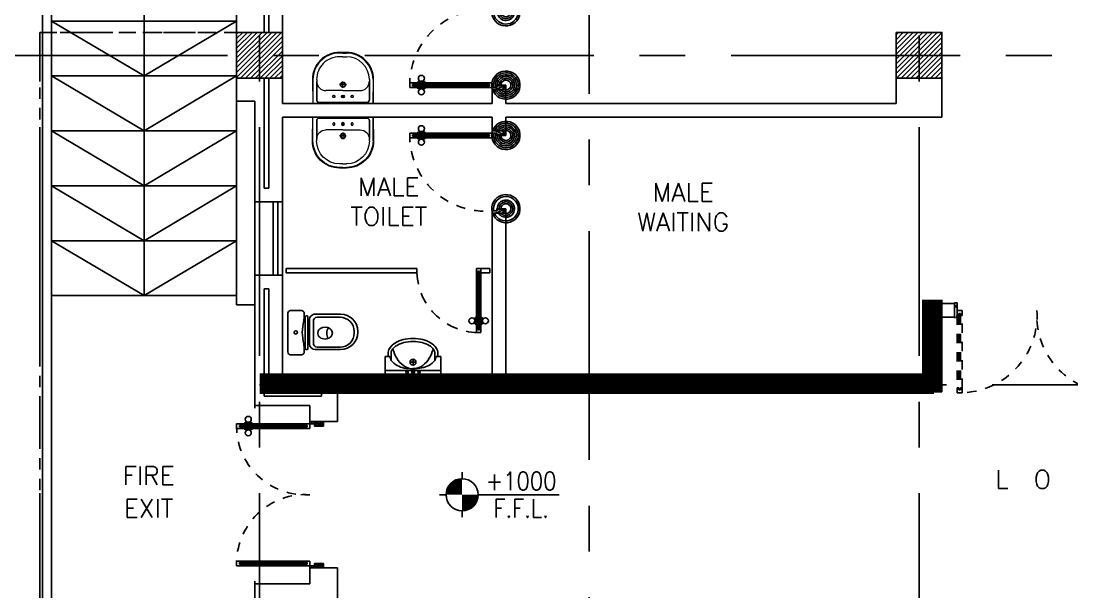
# Model space of a CAD drawing. Extents: x 417819.9 to 417911.9, y 43448 to 43539.2.
# Drawn here: x 417828.85 to 417840.33, y 43505.43 to 43511.67 of the extents above; entities that cross this region are included whole.
import ezdxf
from ezdxf.enums import TextEntityAlignment as Align

# ---------------------------------------------------------------- set-up
doc = ezdxf.new("R2010")
doc.units = 0
doc.header["$MEASUREMENT"] = 0
doc.header["$PDMODE"] = 3
doc.header["$PDSIZE"] = 0.1
for name, pattern in [('CENTERX2', [4, 2.5, -0.5, 0.5, -0.5]), ('DASHED', [0.75, 0.5, -0.25]), ('HIDDEN', [0.375, 0.25, -0.125]), ('HIDDEN2', [0.1875, 0.125, -0.0625])]:
    doc.linetypes.add(name, pattern=pattern)
doc.layers.get('0').update_dxf_attribs({"linetype": 'CONTINUOUS'})
doc.layers.get('DEFPOINTS').update_dxf_attribs({"linetype": 'CONTINUOUS'})
for name, color, linetype in [('AX-DIM', 4, 'CONTINUOUS'), ('AXES', 11, 'CENTERX2'), ('CANOPY-LN', 3, 'CONTINUOUS'), ('COL', 2, 'CONTINUOUS'), ('DOOR', 4, 'CONTINUOUS'), ('firezone', 4, 'CONTINUOUS'), ('FIX', 3, 'CONTINUOUS'), ('Handrail', 4, 'CONTINUOUS'), ('HAT', 8, 'CONTINUOUS'), ('INSUL', 7, 'CONTINUOUS'), ('LEV-PL', 4, 'CONTINUOUS'), ('PART', 9, 'CONTINUOUS'), ('Ramb', 3, 'CONTINUOUS'), ('RM-NAME', 2, 'CONTINUOUS'), ('STR', 5, 'CONTINUOUS'), ('SUNI-FUR', 3, 'CONTINUOUS'), ('WALL', 2, 'CONTINUOUS'), ('WIN', 5, 'CONTINUOUS')]:
    doc.layers.add(name, color=color, linetype=linetype)
doc.styles.add('ROMANS', font='ROMANS.shx', dxfattribs={"width": 0.6})
doc.styles.add('S', font='ROMANS.SHX')
doc.styles.get("Standard").update_dxf_attribs({"font": 'TXT.shx'})
doc.linetypes.add('SMOKE', pattern='A,0.5,-0.2,["SMOKE",Standard,S=0.1,R=0,X=-0.1,Y=-0.05],-0.5', length=1.2)
doc.dimstyles.new('STANDARD in', dxfattribs={"dimtxt": 0.2, "dimasz": 0.1, "dimexe": 0.07, "dimexo": 0.05, "dimgap": 0.1, "dimtad": 1, "dimdec": 0, "dimlfac": 1000, "dimzin": 0, "dimdsep": 46, "dimtxsty": 'ROMANS', "dimblk": 'ARCHTICK', "dimcen": 0.05, "dimdle": 0.05, "dimclrd": 4, "dimclre": 4, "dimclrt": 2, "dimadec": 0, "dimazin": 0, "dimtfac": 1, "dimtdec": 0, "dimtmove": 2, "dimatfit": 3, "dimfxl": 0, "dimtolj": 1, "dimtzin": 0, "dimarcsym": 0})

# ---------------------------------------------------------------- blocks, each defined once
blk = doc.blocks.new('_ARCHTICK')
at = {"color": 0, "linetype": 'ByBlock', "const_width": 0.15}
blk.add_lwpolyline([(-0.5, -0.5), (0.5, 0.5)], dxfattribs=at)
blk = doc.blocks.new('*D870')
at = {"layer": 'AX-DIM', "color": 4, "lineweight": -2}
for p, q in [((417821.305, 43466.574), (417821.305, 43525.994)), ((417831.157, 43525.944), (417821.235, 43525.944)), ((417831.157, 43466.624), (417821.235, 43466.624))]:
    blk.add_line(p, q, dxfattribs=at)
at = {"layer": 'DEFPOINTS', "color": 0}
for p in [(417821.305, 43525.944), (417831.207, 43525.944), (417831.207, 43466.624)]:
    blk.add_point(p, dxfattribs=at)
at = {"layer": 'AX-DIM', "color": 4, "lineweight": -2, "xscale": 0.1, "yscale": 0.1, "zscale": 0.1}
for p, rotation in [((417821.305, 43525.944), 90), ((417821.305, 43466.624), 270)]:
    blk.add_blockref('_ARCHTICK', p, dxfattribs=dict(at, rotation=rotation))
at = {"layer": 'AX-DIM', "color": 2, "insert": (417821.105, 43496.284), "char_height": 0.2, "attachment_point": 5, "rotation": 90, "style": 'ROMANS'}
blk.add_mtext('\\A1;59320', dxfattribs=at)
blk = doc.blocks.new('A$C7E3856AC')
at = {"layer": 'DOOR', "color": 0, "linetype": 'HIDDEN', "ltscale": 0.3}
for p, q in [((131, 800), (81, 800)), ((81, 750), (81, 800)), ((98, 750), (81, 750)), ((114, 770), (98, 770)), ((98, 770), (98, 750)), ((114, 750), (114, 770)), ((131, 750), (114, 750)), ((131, 800), (131, 750)), ((1581, 800), (1581, 750)), ((1631, 800), (1581, 800)), ((1581, 750), (1598, 750)), ((1598, 770), (1614, 770)), ((1598, 750), (1598, 770)), ((1614, 770), (1614, 750)), ((1614, 750), (1631, 750)), ((1631, 750), (1631, 800)), ((74, 160), (65, 160)), ((65, 95), (65, 160)), ((81, 173), (74, 173)), ((74, 173), (74, 83)), ((74, 95), (74, 160)), ((131, 173), (138, 173)), ((138, 173), (138, 83)), ((138, 160), (147, 160)), ((138, 95), (138, 160)), ((147, 95), (147, 160)), ((74, 95), (65, 95)), ((81, 83), (74, 83)), ((81, 50), (98, 50)), ((81, 50), (81, 0)), ((81, 0), (131, 0)), ((131, 0), (81, 0)), ((98, 50), (98, 30)), ((98, 30), (114, 30)), ((114, 50), (131, 50)), ((114, 50), (114, 30)), ((131, 83), (138, 83)), ((131, 50), (131, 0)), ((138, 95), (147, 95)), ((1598, 50), (1581, 50)), ((1581, 50), (1581, 0)), ((1631, 0), (1581, 0)), ((1581, 0), (1631, 0)), ((1598, 50), (1598, 30)), ((1614, 30), (1598, 30)), ((1631, 50), (1614, 50)), ((1614, 50), (1614, 30)), ((1631, 50), (1631, 0))]:
    blk.add_line(p, q, dxfattribs=at)
at = {"layer": 'DOOR', "linetype": 'HIDDEN', "ltscale": 0.3}
for p, q in [((81, 750), (81, 50)), ((98, 750), (98, 50)), ((114, 750), (114, 50)), ((131, 50), (131, 750)), ((1581, 50), (1581, 750)), ((1598, 750), (1598, 50)), ((1614, 750), (1614, 50)), ((1631, 750), (1631, 50))]:
    blk.add_line(p, q, dxfattribs=at)
at = {"layer": 'DOOR', "color": 0, "linetype": 'HIDDEN', "ltscale": 0.3}
for centre in [(32, 128), (179, 128)]:
    blk.add_circle(centre, 32.4, dxfattribs=at)
at = {"layer": 'DOOR', "linetype": 'HIDDEN', "ltscale": 0.3}
for centre, start, end in [((106, 752), 268.0938, 3.7249), ((1606, 752), 176.2751, 271.9062)]:
    blk.add_arc(centre, 752, start, end, dxfattribs=at)
blk = doc.blocks.new('LEV1')
at = {"layer": 'LEV-PL'}
for p, q in [((0, 245), (0, 175)), ((-175, 0), (-245, 0)), ((175, 0), (1061, 0)), ((0, -175), (0, -245))]:
    blk.add_line(p, q, dxfattribs=at)
at = {"layer": 'LEV-PL', "const_width": 175}
for points in [[(-88, 0, -0.414214), (0, 88, -1)], [(88, 0, -0.414214), (0, -88, -1)]]:
    blk.add_lwpolyline(points, format="xyb", dxfattribs=at)
at = {"layer": 'LEV-PL'}
blk.add_circle((0, 0), 175, dxfattribs=at)
at = {"layer": 'LEV-PL', "color": 4, "style": 'S', "width": 0.85}
for tag, p in [('+0000', (646, 50)), ('F.F.L.', (646, -250))]:
    blk.add_attdef(tag, text='', height=200, dxfattribs=at).set_placement(p, align=Align.CENTER)
blk = doc.blocks.new('A$C5C1537D1')
at = {"layer": 'DOOR', "color": 0, "linetype": 'ByBlock'}
for p, q in [((25, 900), (25, 950)), ((75, 950), (25, 950)), ((25, 950), (75, 950)), ((42, 900), (42, 920)), ((42, 920), (58, 920)), ((58, 900), (58, 920)), ((75, 900), (75, 950)), ((1525, 900), (1525, 950)), ((1525, 950), (1575, 950)), ((1575, 950), (1525, 950)), ((1542, 900), (1542, 920)), ((1558, 920), (1542, 920)), ((1558, 900), (1558, 920)), ((1575, 900), (1575, 950)), ((25, 900), (42, 900)), ((58, 900), (75, 900)), ((1509, 855), (1509, 790)), ((1518, 855), (1509, 855)), ((1518, 778), (1518, 868)), ((1525, 868), (1518, 868)), ((1518, 855), (1518, 790)), ((1542, 900), (1525, 900)), ((1575, 900), (1558, 900)), ((1575, 868), (1582, 868)), ((1582, 778), (1582, 868)), ((1582, 855), (1582, 790)), ((1582, 855), (1591, 855)), ((1591, 855), (1591, 790)), ((1518, 790), (1509, 790)), ((1525, 778), (1518, 778)), ((1575, 778), (1582, 778)), ((1582, 790), (1591, 790)), ((0, 150), (25, 150)), ((0, 0), (0, 150)), ((25, 200), (25, 150)), ((42, 200), (25, 200)), ((25, 150), (25, 100)), ((75, 150), (25, 150)), ((42, 180), (42, 200)), ((58, 180), (42, 180)), ((58, 200), (58, 180)), ((75, 200), (58, 200)), ((75, 150), (75, 200)), ((1525, 150), (1525, 200)), ((1525, 200), (1542, 200)), ((1525, 150), (1575, 150)), ((1542, 200), (1542, 180)), ((1542, 180), (1558, 180)), ((1558, 180), (1558, 200)), ((1558, 200), (1575, 200)), ((1575, 200), (1575, 150)), ((1575, 150), (1575, 100)), ((1600, 150), (1575, 150)), ((1600, 0), (1600, 150)), ((50, 0), (0, 0)), ((25, 100), (50, 100)), ((50, 100), (50, 0)), ((1575, 100), (1550, 100)), ((1550, 100), (1550, 0)), ((1550, 0), (1600, 0))]:
    blk.add_line(p, q, dxfattribs=at)
at = {"layer": 'DOOR', "linetype": 'ByBlock'}
for p, q in [((25, 200), (25, 900)), ((42, 200), (42, 900)), ((58, 200), (58, 900)), ((75, 900), (75, 200)), ((1525, 900), (1525, 200)), ((1542, 200), (1542, 900)), ((1558, 200), (1558, 900)), ((1575, 200), (1575, 900))]:
    blk.add_line(p, q, dxfattribs=at)
at = {"layer": 'DOOR', "color": 9, "linetype": 'ByBlock'}
for p, q in [((50, 0), (0, 114)), ((50, 0), (0, 40)), ((50, 0), (37, 100)), ((1550, 0), (1600, 114)), ((1550, 0), (1563, 100)), ((1550, 0), (1600, 40))]:
    blk.add_line(p, q, dxfattribs=at)
at = {"layer": 'DOOR', "color": 0, "linetype": 'ByBlock'}
for centre in [(1476, 823), (1624, 823)]:
    blk.add_circle(centre, 32.4, dxfattribs=at)
at = {"layer": 'DOOR', "linetype": 'HIDDEN', "ltscale": 0.5}
for centre, start, end in [((50, 199), 356.2751, 91.9062), ((1550, 199), 88.0938, 183.7249)]:
    blk.add_arc(centre, 752, start, end, dxfattribs=at)
at = {"layer": 'DOOR', "color": 9, "linetype": 'ByBlock'}
for centre, radius, start, end in [((50, 0), 154, 103.7142, 108.8947), ((50, 0), 134, 100.72, 111.8402), ((1550, 0), 134, 68.1598, 79.28), ((1550, 0), 154, 71.1053, 76.2858), ((50, 0), 114, 102.6226, 115.9162), ((50, 0), 94.4, 90, 121.9818), ((50, 0), 74.4, 90, 132.2236), ((50, 0), 54.4, 90, 156.7926), ((50, 0), 34.4, 90, 180), ((50, 0), 14.4, 90, 180), ((1550, 0), 94.4, 58.0182, 90), ((1550, 0), 74.4, 47.7764, 90), ((1550, 0), 54.4, 23.2074, 90), ((1550, 0), 34.4, 0, 90), ((1550, 0), 14.4, 0, 90), ((1550, 0), 114, 64.0838, 77.3774)]:
    blk.add_arc(centre, radius, start, end, dxfattribs=at)
at = {"layer": 'WALL', "linetype": 'ByBlock'}
for p, q in [((0, 150), (0, 0)), ((1600, 150), (1600, 0))]:
    blk.add_line(p, q, dxfattribs=at)
blk = doc.blocks.new('*X782')
at = {"color": 0}
for p, q in [((24139, 55110), (24630, 55601)), ((24139, 55164), (24577, 55601)), ((24139, 55217), (24524, 55601)), ((24139, 55270), (24471, 55601)), ((24139, 55323), (24418, 55601)), ((24139, 55376), (24365, 55601)), ((24139, 55429), (24312, 55601)), ((24139, 55482), (24258, 55601)), ((24139, 55535), (24205, 55601)), ((24139, 55588), (24152, 55601)), ((24183, 55101), (24639, 55557)), ((24236, 55101), (24639, 55504)), ((24289, 55101), (24639, 55451)), ((24342, 55101), (24639, 55398)), ((24395, 55101), (24639, 55345)), ((24448, 55101), (24639, 55292)), ((24501, 55101), (24639, 55239)), ((24554, 55101), (24639, 55186)), ((24607, 55101), (24639, 55133))]:
    blk.add_line(p, q, dxfattribs=at)
blk = doc.blocks.new('COL50')
at = {"layer": 'COL'}
blk.add_lwpolyline([(-250, 250), (-250, -250), (250, -250), (250, 250)], close=True, dxfattribs=at)
blk = doc.blocks.new('RM1')
at = {"layer": 'RM-NAME', "style": 'ROMANS'}
for tag, p in [('ROOMNAME1', (0, 324)), ('ROOMNAME2', (0, 0))]:
    blk.add_attdef(tag, text='', height=200, dxfattribs=at).set_placement(p, align=Align.MIDDLE)
blk = doc.blocks.new('*X781')
at = {"color": 0}
for p, q in [((31339, 55151), (31789, 55601)), ((31339, 55204), (31736, 55601)), ((31339, 55257), (31683, 55601)), ((31339, 55310), (31630, 55601)), ((31339, 55363), (31577, 55601)), ((31339, 55416), (31524, 55601)), ((31339, 55469), (31471, 55601)), ((31339, 55522), (31418, 55601)), ((31339, 55575), (31365, 55601)), ((31342, 55101), (31839, 55598)), ((31395, 55101), (31839, 55545)), ((31448, 55101), (31839, 55492)), ((31501, 55101), (31839, 55439)), ((31554, 55101), (31839, 55386)), ((31607, 55101), (31839, 55333)), ((31660, 55101), (31839, 55280)), ((31713, 55101), (31839, 55227)), ((31766, 55101), (31839, 55174)), ((31820, 55101), (31839, 55121))]:
    blk.add_line(p, q, dxfattribs=at)
blk = doc.blocks.new('DOOR90')
at = {"layer": 'DOOR', "color": 7, "linetype": 'ByBlock'}
for p, q in [((-150, 0), (0, 0)), ((-150, 0), (-150, -25)), ((0, -50), (-114, 0)), ((0, -50), (-40, 0)), ((0, -50), (0, 0)), ((-1000, -25), (-1050, -25)), ((-1050, -75), (-1050, -25)), ((-1050, -25), (-1050, -75)), ((-1000, -75), (-1050, -75)), ((-1000, -42), (-1020, -42)), ((-1020, -42), (-1020, -58)), ((-1000, -58), (-1020, -58)), ((-1000, -25), (-1000, -42)), ((-1000, -58), (-1000, -75)), ((-878, -18), (-968, -18)), ((-968, -25), (-968, -18)), ((-968, -75), (-968, -82)), ((-878, -82), (-968, -82)), ((-955, -9), (-890, -9)), ((-955, -18), (-955, -9)), ((-955, -18), (-890, -18)), ((-955, -82), (-890, -82)), ((-955, -82), (-955, -91)), ((-955, -91), (-890, -91)), ((-890, -18), (-890, -9)), ((-890, -82), (-890, -91)), ((-878, -25), (-878, -18)), ((-878, -75), (-878, -82)), ((-200, -25), (-150, -25)), ((-200, -42), (-200, -25)), ((-180, -42), (-200, -42)), ((-200, -58), (-180, -58)), ((-200, -75), (-200, -58)), ((-150, -75), (-200, -75)), ((-180, -58), (-180, -42)), ((-150, -25), (-100, -25)), ((-150, -75), (-150, -25)), ((-100, -25), (-100, -50)), ((0, -50), (-100, -37)), ((-100, -50), (0, -50)), ((-150, -875), (-100, -875)), ((-150, -900), (-150, -875)), ((-150, -900), (0, -900)), ((0, -900), (-150, -900)), ((0, -850), (-114, -900)), ((-100, -875), (-100, -850)), ((0, -850), (-100, -863)), ((-100, -850), (0, -850)), ((0, -850), (-40, -900)), ((0, -850), (0, -900))]:
    blk.add_line(p, q, dxfattribs=at)
at = {"layer": 'DOOR', "linetype": 'ByBlock'}
for p, q in [((-200, -25), (-1000, -25)), ((-200, -42), (-1000, -42)), ((-200, -58), (-1000, -58)), ((-1000, -75), (-200, -75))]:
    blk.add_line(p, q, dxfattribs=at)
at = {"layer": 'DOOR', "color": 7, "linetype": 'ByBlock'}
for centre in [(-923, 24), (-923, -124)]:
    blk.add_circle(centre, 32.4, dxfattribs=at)
for centre, radius, start, end in [((0, -50), 154, 161.1053, 166.2858), ((0, -50), 94.4, 148.0182, 180), ((0, -50), 134, 158.1598, 169.28), ((0, -50), 114, 154.0838, 167.3774), ((0, -50), 74.4, 137.7764, 180), ((0, -50), 54.4, 113.2074, 180), ((0, -50), 34.4, 90, 180), ((0, -50), 14.4, 90, 180), ((0, -850), 154, 193.7142, 198.8947), ((0, -850), 134, 190.72, 201.8402), ((0, -850), 94.4, 180, 211.9818), ((0, -850), 74.4, 180, 222.2236), ((0, -850), 54.4, 180, 246.7926), ((0, -850), 34.4, 180, 270), ((0, -850), 14.4, 180, 270)]:
    blk.add_arc(centre, radius, start, end, dxfattribs=at)
at = {"layer": 'DOOR', "linetype": 'HIDDEN', "ltscale": 0.5}
blk.add_arc((-222, -50), 828, 178.2701, 275.003, dxfattribs=at)
blk = doc.blocks.new('2')
at = {"layer": 'SUNI-FUR', "linetype": 'Continuous'}
for p, q in [((0.016, 0.724), (-0.003, 0.724)), ((0.014, 0.765), (0.004, 0.765)), ((-0.185, 0.576), (-0.185, 0.3)), ((0.203, 0.3), (0.203, 0.576)), ((-0.159, 0.57), (-0.159, 0.32)), ((-0.005, 0.487), (-0.029, 0.481)), ((0.019, 0.481), (-0.005, 0.487)), ((0.168, 0.32), (0.168, 0.57)), ((-0.065, 0.438), (-0.07, 0.406)), ((-0.07, 0.406), (-0.065, 0.375)), ((0.06, 0.406), (0.055, 0.438)), ((0.057, 0.377), (0.06, 0.406)), ((-0.122, 0.237), (0.009, 0.237)), ((-0.113, 0.279), (0.008, 0.279)), ((-0.029, 0.331), (-0.005, 0.326)), ((-0.005, 0.326), (0.019, 0.331)), ((0.001, 0.279), (0.123, 0.279)), ((0.008, 0.279), (0.001, 0.279)), ((0.009, 0.237), (0.14, 0.237)), ((-0.241, 0.03), (-0.241, 0.15)), ((-0.211, 0.18), (-0.17, 0.18)), ((-0.186, 0.199), (-0.186, 0.208)), ((-0.176, 0.218), (0.172, 0.218)), ((0.172, 0.189), (-0.176, 0.189)), ((0.174, 0.18), (0.211, 0.18)), ((0.174, 0.18), (0.174, 0.18)), ((0.182, 0.208), (0.182, 0.199)), ((0.241, 0.15), (0.241, 0.03)), ((0.211, 0), (-0.211, 0))]:
    blk.add_line(p, q, dxfattribs=at)
blk.add_circle((0.002, 0.087), 0.0184, dxfattribs=at)
for centre, radius, start, end in [((0.004, 0.576), 0.189, 90, 180), ((-0.005, 0.57), 0.154, 90, 180), ((0.014, 0.576), 0.189, 0, 90), ((0.014, 0.57), 0.154, 0, 90), ((0.013, 0.412), 0.082, 141.0758, 161.504), ((0.002, 0.421), 0.0682, 117.1532, 141.0758), ((-0.012, 0.421), 0.0682, 38.9242, 62.8468), ((-0.023, 0.412), 0.082, 18.496, 38.9242), ((0.013, 0.401), 0.082, 198.496, 218.9242), ((-0.007, 0.537), 0.112, 239.4234, 302.9162), ((0.002, 0.392), 0.0682, 218.9242, 242.8468), ((-0.012, 0.392), 0.0682, 297.1532, 321.0758), ((-0.029, 0.406), 0.0901, 321.0758, 341.504), ((-0.122, 0.3), 0.063, 180, 270), ((-0.116, 0.322), 0.0432, 183.5129, 273.5129), ((0.125, 0.322), 0.0432, 266.4871, 356.4871), ((0.14, 0.3), 0.063, 270, 0), ((-0.211, 0.15), 0.03, 90, 180), ((-0.176, 0.208), 0.01, 90, 180), ((-0.176, 0.199), 0.01, 180, 270), ((-0.201, -0.252), 0.433, 79.7535, 85.8109), ((0.075, 1.126), 0.973, 258.1938, 265.7347), ((-0.07, 1.126), 0.973, 274.2653, 281.8062), ((0.206, -0.252), 0.433, 94.1891, 100.2465), ((0.172, 0.208), 0.01, 0, 90), ((0.172, 0.199), 0.01, 270, 0), ((0.211, 0.15), 0.03, 0, 90), ((-0.211, 0.03), 0.03, 180, 270), ((0.211, 0.03), 0.03, 270, 0)]:
    blk.add_arc(centre, radius, start, end, dxfattribs=at)
blk = doc.blocks.new('3')
at = {"layer": 'SUNI-FUR', "linetype": 'Continuous'}
for p, q in [((-0.304, 0), (-0.304, -0.192)), ((0.304, 0), (-0.304, 0)), ((0.304, -0.192), (0.304, 0)), ((0.304, -0.039), (-0.304, -0.039)), ((0.016, -0.021), (-0.015, -0.021)), ((0, -0.005), (0, -0.037)), ((0, -0.098), (0, -0.162)), ((-0.304, -0.192), (-0.254, -0.192)), ((-0.271, -0.228), (-0.271, -0.192)), ((-0.254, -0.192), (-0.239, -0.15)), ((-0.239, -0.228), (-0.239, -0.15)), ((0.032, -0.13), (-0.032, -0.13)), ((0.239, -0.15), (0.254, -0.192)), ((0.239, -0.15), (0.239, -0.228)), ((0.254, -0.192), (0.304, -0.192)), ((0.271, -0.192), (0.271, -0.228))]:
    blk.add_line(p, q, dxfattribs=at)
for centre, radius in [((-0.065, -0.021), 0.0124), ((0, -0.13), 0.0325), ((0, -0.021), 0.0155), ((0.065, -0.021), 0.0124)]:
    blk.add_circle(centre, radius, dxfattribs=at)
for centre, radius, start, end in [((-0.085, -0.267), 0.193, 117.0377, 142.6695), ((-0.028, -0.365), 0.307, 103.0865, 118.1878), ((0.054, -0.312), 0.27, 118.7422, 143.0578), ((-0.008, -0.528), 0.47, 89.0532, 100.9895), ((-0.012, -0.189), 0.13, 84.8536, 119.4454), ((0, -0.527), 0.469, 78.0637, 90), ((0.003, -0.228), 0.168, 61.4441, 91.1678), ((-0.04, -0.297), 0.25, 35.9608, 60.2764), ((0.034, -0.367), 0.306, 62.9623, 78.0637), ((0.085, -0.267), 0.193, 37.3305, 62.9623), ((-0.191, -0.235), 0.0807, 174.5539, 214.673), ((-0.187, -0.234), 0.0525, 173.0893, 213.2084), ((0.104, -0.343), 0.328, 144.0392, 163.2739), ((-0.104, -0.343), 0.328, 16.7261, 35.9608), ((0.171, -0.228), 0.068, 325.327, 0), ((0.171, -0.228), 0.101, 325.327, 0), ((-0.083, -0.16), 0.212, 214.673, 239.0867), ((-0.083, -0.16), 0.18, 214.673, 239.0867), ((0.204, -0.373), 0.433, 163.2739, 167.375), ((-0.035, -0.081), 0.305, 239.0867, 256.0699), ((-0.035, -0.081), 0.272, 239.0867, 256.0699), ((0.035, -0.081), 0.272, 283.9301, 300.9133), ((0.035, -0.081), 0.305, 283.9301, 300.9133), ((0.089, -0.171), 0.167, 300.9133, 325.327), ((0.089, -0.171), 0.2, 300.9133, 325.327), ((-0.204, -0.373), 0.433, 12.7359, 16.7261), ((0, 0.062), 0.452, 256.0699, 270), ((0, 0.062), 0.419, 256.0699, 270), ((0, 0.062), 0.419, 270, 283.9301), ((0, 0.062), 0.452, 270, 283.9301)]:
    blk.add_arc(centre, radius, start, end, dxfattribs=at)
blk = doc.blocks.new('LAV-003')
at = {"layer": 'FIX', "linetype": 'ByBlock'}
blk.add_line((-328, -25), (328, -25), dxfattribs=at)
at = {"layer": 'FIX', "linetype": 'Continuous', "lineweight": 20}
for p, q in [((-328, -285), (-328, -25)), ((328, -285), (328, -25)), ((0, -165), (-187, -165)), ((0, -165), (187, -165)), ((-288, -285), (-288, -265)), ((287, -285), (287, -265)), ((0, -535), (-38, -535)), ((0, -535), (38, -535)), ((0, -575), (-38, -575)), ((0, -575), (38, -575))]:
    blk.add_line(p, q, dxfattribs=at)
at = {"layer": 'FIX', "linetype": 'ByBlock', "ltscale": 0.3}
for p, q in [((-288, -265), (-288, -60)), ((0, -35), (-262, -35)), ((0, -35), (262, -35)), ((287, -265), (287, -60))]:
    blk.add_line(p, q, dxfattribs=at)
at = {"layer": 'FIX', "lineweight": 20}
for p, q in [((-16, -101), (15, -101)), ((0, -85), (0, -116))]:
    blk.add_line(p, q, dxfattribs=at)
at = {"layer": 'FIX', "linetype": 'DASHED', "lineweight": 20, "ltscale": 0.04}
for p, q in [((0, -194), (0, -266)), ((-36, -230), (37, -230))]:
    blk.add_line(p, q, dxfattribs=at)
at = {"layer": 'FIX', "linetype": 'Continuous', "lineweight": 20}
blk.add_lwpolyline([(295, -25), (0, -25), (-328, -25), (-334, -285, 0.414214), (-38, -582), (0, -582), (38, -582, 0.414214), (334, -285), (328, -25), (0, -25)], format="xyb", dxfattribs=at)
at = {"layer": 'FIX', "linetype": 'HIDDEN', "lineweight": 20, "ltscale": 0.05}
for centre in [(-100, -101), (100, -101)]:
    blk.add_circle(centre, 12.4, dxfattribs=at)
at = {"layer": 'FIX', "lineweight": 20}
for centre, radius in [((0, -101), 15.5), ((0, -230), 29.5), ((0, -230), 22.5)]:
    blk.add_circle(centre, radius, dxfattribs=at)
at = {"layer": 'FIX', "linetype": 'ByBlock', "ltscale": 0.3}
for centre, start, end in [((-262, -60), 90, 180), ((262, -60), 0, 90)]:
    blk.add_arc(centre, 25, start, end, dxfattribs=at)
at = {"layer": 'FIX', "linetype": 'Continuous', "lineweight": 20}
for centre, radius, start, end in [((-187, -265), 100, 90, 180), ((187, -265), 100, 0, 90), ((-38, -285), 290, 180, 270), ((-38, -285), 250, 180, 270), ((38, -285), 290, 270, 0), ((38, -285), 250, 270, 0)]:
    blk.add_arc(centre, radius, start, end, dxfattribs=at)

msp = doc.modelspace()

# ---------------------------------------------------------------- linework, layer by layer
at = {"layer": 'AXES'}
for p, q in [((417829.0566, 43460.01), (417829.0566, 43538.4875)), ((417831.4566, 43460.01), (417831.4566, 43538.4875)), ((417838.6566, 43460.01), (417838.6566, 43538.4875)), ((417835.0566, 43466.8743), (417835.0566, 43525.6943)), ((417820.6052, 43511.2943), (417889.6966, 43511.2943)), ((417831.4566, 43507.6943), (417889.6966, 43507.6943))]:
    msp.add_line(p, q, dxfattribs=at)
at = {"layer": 'CANOPY-LN', "linetype": 'HIDDEN2'}
for p, q in [((417829.0566, 43503.8443), (417829.0566, 43511.5443)), ((417829.0566, 43511.5443), (417831.2066, 43511.5443))]:
    msp.add_line(p, q, dxfattribs=at)
at = {"layer": 'CANOPY-LN', "linetype": 'HIDDEN2', "ltscale": 1.5}
msp.add_line((417829.0566, 43511.5443), (417831.2066, 43511.5443), dxfattribs=at)
at = {"layer": 'DOOR', "linetype": 'ByBlock'}
for p, q in [((417833.8239, 43508.967), (417833.8239, 43508.917)), ((417833.8239, 43508.967), (417833.8739, 43508.967)), ((417833.8239, 43508.317), (417833.8239, 43508.917)), ((417833.8239, 43508.917), (417833.8409, 43508.917)), ((417833.8409, 43508.917), (417833.8409, 43508.937)), ((417833.8409, 43508.937), (417833.8569, 43508.937)), ((417833.8409, 43508.917), (417833.8409, 43508.317)), ((417833.8569, 43508.937), (417833.8569, 43508.917)), ((417833.8569, 43508.917), (417833.8569, 43508.317)), ((417833.8569, 43508.917), (417833.8739, 43508.917)), ((417833.8739, 43508.917), (417833.8739, 43508.317)), ((417833.8077, 43508.362), (417833.8077, 43508.4268)), ((417833.8167, 43508.4268), (417833.8077, 43508.4268)), ((417833.8167, 43508.4394), (417833.8167, 43508.3494)), ((417833.8239, 43508.4394), (417833.8167, 43508.4394)), ((417833.8167, 43508.362), (417833.8167, 43508.4268)), ((417833.8739, 43508.4394), (417833.8811, 43508.4394)), ((417833.8811, 43508.4394), (417833.8811, 43508.3494)), ((417833.8811, 43508.362), (417833.8811, 43508.4268)), ((417833.8811, 43508.4268), (417833.8901, 43508.4268)), ((417833.8901, 43508.362), (417833.8901, 43508.4268)), ((417833.8167, 43508.362), (417833.8077, 43508.362)), ((417833.8239, 43508.3494), (417833.8167, 43508.3494)), ((417833.8239, 43508.317), (417833.8239, 43508.267)), ((417833.8409, 43508.317), (417833.8239, 43508.317)), ((417833.8409, 43508.317), (417833.8409, 43508.297)), ((417833.8569, 43508.297), (417833.8409, 43508.297)), ((417833.8569, 43508.317), (417833.8569, 43508.297)), ((417833.8739, 43508.317), (417833.8569, 43508.317)), ((417833.8739, 43508.3494), (417833.8811, 43508.3494)), ((417833.8739, 43508.317), (417833.8739, 43508.267)), ((417833.8811, 43508.362), (417833.8901, 43508.362)), ((417833.8239, 43508.267), (417833.8739, 43508.267)), ((417833.8739, 43508.267), (417833.8239, 43508.267))]:
    msp.add_line(p, q, dxfattribs=at)
at = {"layer": 'DOOR', "color": 0, "linetype": 'ByBlock'}
for p, q in [((417833.8739, 43508.917), (417833.8739, 43508.967)), ((417839.0722, 43508.592), (417839.0441, 43508.592)), ((417839.0441, 43508.592), (417839.0441, 43508.4233)), ((417839.0722, 43508.4233), (417839.0722, 43508.592))]:
    msp.add_line(p, q, dxfattribs=at)
at = {"layer": 'DOOR', "color": 9, "linetype": 'ByBlock'}
msp.add_line((417839.0722, 43508.5695), (417839.0441, 43508.5469), dxfattribs=at)
at = {"layer": 'DOOR', "linetype": 'ByBlock'}
for centre in [(417833.7754, 43508.3944), (417833.9224, 43508.3944)]:
    msp.add_circle(centre, 0.0324, dxfattribs=at)
at = {"layer": 'DOOR', "linetype": 'HIDDEN', "ltscale": 0.5}
msp.add_arc((417833.8489, 43508.942), 0.6755, 182.1211, 272.1211, dxfattribs=at)
at = {"layer": 'DOOR', "color": 9, "linetype": 'ByBlock'}
for centre, radius, start, end in [((417839.1004, 43508.592), 0.0612, 203.20738, 242.64242), ((417839.1004, 43508.4233), 0.0387, 136.61069, 180)]:
    msp.add_arc(centre, radius, start, end, dxfattribs=at)
at = {"layer": 'firezone', "linetype": 'SMOKE', "const_width": 0.225}
for points in [[(417838.8015, 43508.627), (417838.8015, 43507.6193)], [(417831.4566, 43507.707), (417838.8199, 43507.707)]]:
    msp.add_lwpolyline(points, dxfattribs=at)
at = {"layer": 'Handrail'}
for p, q in [((417831.2066, 43508.5693), (417831.2066, 43516.5693)), ((417829.0857, 43507.4693), (417829.0857, 43516.4693)), ((417829.1857, 43507.4693), (417829.1857, 43516.4693)), ((417831.2066, 43508.5693), (417831.4066, 43508.5693)), ((417829.0857, 43502.7736), (417829.0857, 43507.4693)), ((417829.1857, 43502.7736), (417829.1857, 43507.4693))]:
    msp.add_line(p, q, dxfattribs=at)
at = {"layer": 'INSUL'}
for p, q in [((417831.5066, 43511.5443), (417831.5066, 43511.9443)), ((417831.5566, 43511.5443), (417831.5566, 43511.9443)), ((417831.5066, 43509.8443), (417831.5066, 43511.0443)), ((417831.5566, 43509.8443), (417831.5566, 43511.0443)), ((417831.5066, 43509.8443), (417831.5566, 43509.8443)), ((417831.5066, 43507.5693), (417831.5066, 43508.7443)), ((417831.5066, 43508.7443), (417831.5566, 43508.7443)), ((417831.5566, 43507.6193), (417831.5566, 43508.7443)), ((417831.5566, 43507.6193), (417832.1316, 43507.6193)), ((417832.1316, 43507.6193), (417832.1316, 43507.5693)), ((417831.5066, 43507.5693), (417832.1316, 43507.5693))]:
    msp.add_line(p, q, dxfattribs=at)
at = {"layer": 'PART'}
for p, q in [((417833.1739, 43508.917), (417833.1739, 43508.967)), ((417833.8739, 43508.967), (417833.9722, 43508.967)), ((417833.8739, 43508.917), (417833.9722, 43508.917)), ((417833.9722, 43508.967), (417833.9722, 43508.917))]:
    msp.add_line(p, q, dxfattribs=at)
msp.add_lwpolyline([(417833.1739, 43508.967), (417833.1739, 43508.917), (417831.7488, 43508.917), (417831.7488, 43508.967)], close=True, dxfattribs=at)
at = {"layer": 'Ramb'}
for p, q in [((417830.1966, 43508.6693), (417830.1966, 43516.4693)), ((417829.1866, 43511.6693), (417831.2066, 43511.6693)), ((417830.1966, 43511.0693), (417829.1866, 43511.6693)), ((417831.2066, 43511.6693), (417830.1966, 43511.0693)), ((417829.1866, 43511.0693), (417831.2066, 43511.0693)), ((417830.1966, 43510.4693), (417829.1866, 43511.0693)), ((417831.2066, 43511.0693), (417830.1966, 43510.4693)), ((417829.1866, 43510.4693), (417831.2066, 43510.4693)), ((417830.1966, 43509.8693), (417829.1866, 43510.4693)), ((417831.2066, 43510.4693), (417830.1966, 43509.8693)), ((417829.1866, 43509.8693), (417831.2066, 43509.8693)), ((417830.1966, 43509.2693), (417829.1866, 43509.8693)), ((417831.2066, 43509.8693), (417830.1966, 43509.2693)), ((417829.1866, 43509.2693), (417831.2066, 43509.2693)), ((417830.1966, 43508.6693), (417829.1866, 43509.2693)), ((417831.2066, 43509.2693), (417830.1966, 43508.6693)), ((417829.1866, 43508.6693), (417831.2066, 43508.6693))]:
    msp.add_line(p, q, dxfattribs=at)
at = {"layer": 'STR'}
for p, q in [((417831.4066, 43507.4693), (417831.4066, 43507.4393)), ((417831.4066, 43505.5193), (417831.4066, 43505.5493))]:
    msp.add_line(p, q, dxfattribs=at)
at = {"layer": 'WALL'}
for p, q in [((417831.7066, 43511.5443), (417831.7066, 43512.0943)), ((417831.2066, 43510.7943), (417831.2066, 43511.7943)), ((417831.7066, 43510.7693), (417831.7066, 43511.0443)), ((417838.4066, 43511.0443), (417838.4066, 43510.7693)), ((417838.9066, 43510.6193), (417838.9066, 43511.0443)), ((417833.9966, 43510.9193), (417834.1466, 43510.9193)), ((417833.9966, 43510.9193), (417833.9966, 43510.7693)), ((417834.1466, 43510.9193), (417834.1466, 43510.7693)), ((417831.2066, 43510.7943), (417831.4066, 43510.7943)), ((417831.4066, 43509.6943), (417831.4066, 43510.7943)), ((417833.9966, 43510.7693), (417831.7066, 43510.7693)), ((417838.4066, 43510.7693), (417834.1466, 43510.7693)), ((417831.7066, 43509.6943), (417831.7066, 43510.6193)), ((417833.9966, 43510.6193), (417831.7066, 43510.6193)), ((417833.9966, 43510.6193), (417833.9966, 43510.4693)), ((417838.9066, 43510.6193), (417834.1466, 43510.6193)), ((417834.1466, 43510.6193), (417834.1466, 43510.4693)), ((417833.9966, 43510.4693), (417834.1466, 43510.4693)), ((417831.4066, 43509.6943), (417831.7066, 43509.6943)), ((417833.9966, 43509.5693), (417833.9966, 43507.7693)), ((417833.9966, 43509.5693), (417834.1466, 43509.5693)), ((417834.1466, 43509.5693), (417834.1466, 43507.7693)), ((417831.4066, 43507.4693), (417831.4066, 43508.8943)), ((417831.4066, 43508.8943), (417831.7066, 43508.8943)), ((417831.7066, 43507.7693), (417831.7066, 43508.8943)), ((417838.7566, 43508.5827), (417839.0441, 43508.5827)), ((417838.7566, 43507.7693), (417838.7566, 43508.5827)), ((417839.0441, 43508.5827), (417839.0441, 43508.4327)), ((417838.9066, 43508.4327), (417839.0441, 43508.4327)), ((417838.9066, 43507.6193), (417838.9066, 43508.4327)), ((417831.7066, 43507.7693), (417833.9966, 43507.7693)), ((417834.1466, 43507.7693), (417838.7566, 43507.7693)), ((417832.3066, 43507.6193), (417838.9066, 43507.6193)), ((417832.3066, 43507.2943), (417832.3066, 43507.6193)), ((417831.4066, 43507.4693), (417832.0066, 43507.4693)), ((417832.0066, 43507.4693), (417832.0066, 43507.2943)), ((417832.0066, 43507.2943), (417832.3066, 43507.2943)), ((417832.0066, 43505.6943), (417832.3066, 43505.6943)), ((417832.0066, 43505.6943), (417832.0066, 43505.5193)), ((417832.3066, 43505.3693), (417832.3066, 43505.6943)), ((417831.4066, 43504.5943), (417831.4066, 43505.5193)), ((417831.4066, 43505.5193), (417832.0066, 43505.5193))]:
    msp.add_line(p, q, dxfattribs=at)
at = {"layer": 'WIN'}
for p, q in [((417831.4066, 43508.8943), (417831.4066, 43509.6943)), ((417831.6066, 43508.8943), (417831.6066, 43509.6943)), ((417831.6566, 43508.8943), (417831.6566, 43509.6943)), ((417831.7066, 43508.8943), (417831.7066, 43509.6943))]:
    msp.add_line(p, q, dxfattribs=at)

# ---------------------------------------------------------------- block references
at = {"layer": 'COL', "xscale": 0.001000000047497451, "yscale": 0.0009999999892897904, "zscale": 0.001}
for p in [(417831.4566, 43511.2943), (417838.6566, 43511.2943)]:
    msp.add_blockref('COL50', p, dxfattribs=at)
at = {"layer": 'DOOR', "color": 0, "yscale": 0.0009999999892897904, "zscale": 0.001}
for name, p, xscale, rotation in [('DOOR90', (417834.1466, 43510.9193), -0.001000000047497451, 180), ('A$C5C1537D1', (417832.1566, 43505.6943), 0.0009999999892897904, 90)]:
    msp.add_blockref(name, p, dxfattribs=dict(at, xscale=xscale, rotation=rotation))
at = {"layer": 'DOOR', "color": 0}
for name, p, xscale, yscale, zscale in [('DOOR90', (417834.1466, 43510.4693), 0.001000000047497451, 0.0009999999892897904, 0.001), ('A$C7E3856AC', (417840.907, 43507.6072), -0.001124999951571226, 0.001125000009778887, 0.001125)]:
    msp.add_blockref(name, p, dxfattribs=dict(at, xscale=xscale, yscale=yscale, zscale=zscale))
at = {"layer": 'HAT', "xscale": 0.001000000047497451, "yscale": 0.0009999999892897904, "zscale": 0.001}
for name in ['*X782', '*X781']:
    msp.add_blockref(name, (417807.0674, 43455.9433), dxfattribs=at)
at = {"layer": 'HAT'}
ref = msp.add_blockref('RM1', (417832.8676, 43509.534), dxfattribs=dict(at, xscale=0.001000000047497451, yscale=0.0009999999892897904, zscale=0.001))
ref.add_attrib('ROOMNAME2', 'TOILET', dxfattribs={"layer": 'RM-NAME', "height": 0.2, "style": 'ROMANS'}).set_placement((417832.8676, 43509.534), align=Align.MIDDLE)
ref.add_attrib('ROOMNAME1', 'MALE', dxfattribs={"layer": 'RM-NAME', "height": 0.2, "style": 'ROMANS'}).set_placement((417832.8676, 43509.8578), align=Align.MIDDLE)
ref = msp.add_blockref('RM1', (417836.0822, 43509.4736), dxfattribs=dict(at, xscale=0.001000000047497451, yscale=0.0009999999892897904, zscale=0.001))
ref.add_attrib('ROOMNAME2', 'WAITING', dxfattribs={"layer": 'RM-NAME', "height": 0.2, "style": 'ROMANS'}).set_placement((417836.0822, 43509.4736), align=Align.MIDDLE)
ref.add_attrib('ROOMNAME1', 'MALE', dxfattribs={"layer": 'RM-NAME', "height": 0.2, "style": 'ROMANS'}).set_placement((417836.0822, 43509.7974), align=Align.MIDDLE)
at = {"layer": 'PART', "xscale": 0.001000000047497451, "yscale": 0.0009999999892897904, "zscale": 0.001}
msp.add_blockref('LEV1', (417833.6678, 43506.4943), dxfattribs=at).add_auto_attribs({'F.F.L.': 'F.F.L.', '+0000': '+1000'})
at = {"layer": 'SUNI-FUR', "xscale": -1}
for name, p, rotation in [('2', (417831.7654, 43508.2651), 270), ('3', (417833.1321, 43507.8118), 180)]:
    msp.add_blockref(name, p, dxfattribs=dict(at, rotation=rotation))
at = {"layer": 'WALL', "xscale": 0.001000000047497451, "yscale": 0.0009999999892897904, "zscale": 0.001, "rotation": 180}
msp.add_blockref('LAV-003', (417832.3676, 43510.7443), dxfattribs=at)
at = {"layer": 'WALL', "xscale": -0.001000000047497451, "yscale": 0.0009999999892897904, "zscale": 0.001}
msp.add_blockref('LAV-003', (417832.3676, 43510.6443), dxfattribs=at)
at = {"layer": 'WALL'}
ref = msp.add_blockref('RM1', (417840.4615, 43506.6611), dxfattribs=dict(at, xscale=0.001000000047497451, yscale=0.0009999999892897904, zscale=0.001))
ref.add_attrib('ROOMNAME2', 'L  O  B  B  Y', dxfattribs={"layer": 'RM-NAME', "height": 0.2, "style": 'ROMANS'}).set_placement((417840.4615, 43506.6611), align=Align.MIDDLE)

# ---------------------------------------------------------------- texts
at = {"layer": 'RM-NAME', "style": 'ROMANS'}
for s, p in [('FIRE', (417830.2461, 43506.7027)), ('EXIT', (417830.2461, 43506.3443))]:
    msp.add_text(s, height=0.2, dxfattribs=at).set_placement(p, align=Align.MIDDLE)

# ---------------------------------------------------------------- dimensions: what is measured, and where the dimension line sits
at = {"layer": 'AX-DIM'}
dim = msp.add_linear_dim(base=(417821.3052, 43525.9443), p1=(417831.2066, 43466.6243), p2=(417831.2066, 43525.9443), angle=90, dimstyle='STANDARD in', dxfattribs=at)
dim.commit()
dim.dimension.update_dxf_attribs({"geometry": '*D870', "text_midpoint": (417821.1052, 43496.2843)})

doc.saveas('drawing.dxf')
